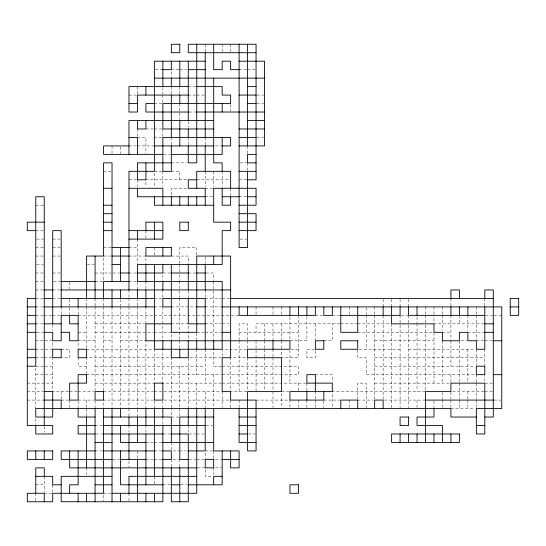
<?xml version="1.0" encoding="UTF-8"?>
<svg xmlns="http://www.w3.org/2000/svg" width="546" height="546" viewBox="0 0 546 546"><rect width="100%" height="100%" fill="white"/><g stroke="black" fill="none" stroke-linecap="round" stroke-linejoin="round"><path stroke-width="0.41" stroke-dasharray="2.73 2.05" d="M155.235 69.663L162.012 69.663M178.958 69.663L171.328 69.663L171.328 77.286M179.805 69.663L186.582 69.663M239.107 69.663L246.737 69.663M247.584 69.663L255.207 69.663M188.274 86.609L195.898 86.609M128.972 95.079L136.596 95.079M188.274 95.079L195.898 95.079M196.751 95.079L205.221 95.079M256.9 95.079L263.677 95.079M154.388 103.549L162.012 103.549M256.9 103.549L263.677 103.549M189.121 112.026L195.898 112.026M145.912 128.972L153.542 128.972M154.388 128.972L162.012 128.972M137.442 137.442L145.912 137.442L145.912 153.542M154.388 137.442L162.012 137.442M256.9 137.442L263.677 137.442M128.972 145.912L136.596 145.912M137.442 145.912L153.542 145.912M215.39 145.912L221.321 145.912M163.704 154.388L170.482 154.388M171.328 162.858L186.582 162.858M239.96 162.858L246.737 162.858M103.549 171.328L111.179 171.328M162.012 171.328L154.388 171.328L154.388 186.582M171.328 171.328L179.805 171.328L179.805 179.805M128.972 179.805L136.596 179.805M186.582 179.805L145.912 179.805L145.912 186.582M196.751 179.805L228.945 179.805M239.107 179.805L246.737 179.805M186.582 188.274L171.328 188.274L171.328 195.898M205.221 188.274L212.844 188.274M205.221 196.751L212.844 196.751M239.107 196.751L246.737 196.751M35.77 205.221L43.4 205.221M35.77 230.637L43.4 230.637M36.623 239.107L43.4 239.107M52.716 239.107L60.34 239.107M239.96 239.107L246.737 239.107M35.77 247.584L43.4 247.584M52.716 247.584L60.34 247.584M103.549 247.584L111.179 247.584M128.972 247.584L137.442 247.584M35.77 256.054L43.4 256.054M52.716 256.054L60.34 256.054M111.179 256.054L103.549 256.054L103.549 280.624M128.972 256.054L145.912 256.054L145.912 263.677M171.328 256.054L188.274 256.054L188.274 263.677M36.623 264.53L43.4 264.53M87.456 264.53L94.233 264.53M35.77 273L43.4 273M52.716 273L60.34 273M95.079 273L111.179 273M112.872 273L119.649 273M128.972 273L136.596 273M170.482 273L162.858 273L162.858 280.624M188.274 273L195.898 273M206.067 273L213.691 273L213.691 280.624M35.77 281.47L43.4 281.47M53.563 281.47L60.34 281.47M95.079 281.47L102.703 281.47M128.972 281.47L136.596 281.47M35.77 289.946L43.4 289.946M52.716 289.946L60.34 289.946M35.77 298.416L43.4 298.416M52.716 298.416L60.34 298.416M154.388 298.416L162.012 298.416M205.221 298.416L221.321 298.416M222.167 298.416L230.637 298.416M35.77 306.893L43.4 306.893M154.388 306.893L162.012 306.893M171.328 306.893L196.751 306.893M205.221 306.893L222.167 306.893M35.77 315.363L43.4 315.363M44.246 315.363L51.87 315.363M52.716 315.363L60.34 315.363M78.133 315.363L153.542 315.363M154.388 315.363L228.945 315.363M231.484 315.363L239.107 315.363M315.363 315.363L322.986 315.363M332.309 315.363L339.933 315.363M400.935 315.363L407.712 315.363M485.66 315.363L492.437 315.363M494.13 315.363L501.754 315.363M35.77 323.833L43.4 323.833M95.079 323.833L145.912 323.833M171.328 323.833L188.274 323.833L188.274 339.933M205.221 323.833L221.321 323.833M222.167 323.833L228.945 323.833M339.933 323.833L256.054 323.833L256.054 332.309M340.779 323.833L356.879 323.833M357.726 323.833L390.765 323.833M483.961 323.833L433.974 323.833L433.974 315.363M36.623 332.309L43.4 332.309M78.133 332.309L86.609 332.309M95.079 332.309L153.542 332.309M154.388 332.309L171.328 332.309L171.328 340.779M196.751 332.309L204.375 332.309M205.221 332.309L222.167 332.309M239.107 332.309L298.416 332.309M357.726 332.309L433.974 332.309L433.974 383.142M442.451 332.309L450.921 332.309M467.867 332.309L483.961 332.309M35.77 340.779L43.4 340.779M45.093 340.779L52.716 340.779L52.716 348.403M95.079 340.779L78.133 340.779L78.133 348.403M103.549 340.779L112.026 340.779M120.495 340.779L145.912 340.779L145.912 408.558M289.946 340.779L306.893 340.779L306.893 315.363M323.833 340.779L332.309 340.779L332.309 323.833M374.672 340.779L433.974 340.779M461.09 340.779L467.021 340.779M476.337 340.779L483.961 340.779M484.807 340.779L492.437 340.779M35.77 349.249L51.87 349.249M61.193 349.249L69.663 349.249L69.663 357.726L61.193 357.726M86.609 349.249L153.542 349.249M246.737 349.249L222.167 349.249L222.167 356.879M298.416 349.249L289.946 349.249L289.946 383.142M314.516 349.249L306.893 349.249L306.893 357.726L315.363 357.726L315.363 349.249M400.088 349.249L357.726 349.249L357.726 357.726L366.195 357.726L366.195 374.672L474.645 374.672M408.558 349.249L474.645 349.249M35.77 357.726L43.4 357.726M44.246 357.726L51.87 357.726M221.321 357.726L188.274 357.726L188.274 407.712M374.672 357.726L484.807 357.726M43.4 366.195L35.77 366.195L35.77 408.558M45.093 366.195L52.716 366.195M86.609 366.195L78.133 366.195L78.133 357.726M95.079 366.195L205.221 366.195M221.321 366.195L213.691 366.195L213.691 349.249M222.167 366.195L298.416 366.195L298.416 374.672L281.47 374.672M374.672 366.195L474.645 366.195M35.77 374.672L52.716 374.672M86.609 374.672L221.321 374.672M222.167 374.672L280.624 374.672M315.363 374.672L332.309 374.672L332.309 382.296M27.3 383.142L52.716 383.142M95.079 383.142L154.388 383.142L154.388 349.249M221.321 383.142L162.858 383.142L162.858 349.249M222.167 383.142L306.04 383.142M374.672 383.142L450.075 383.142M492.437 383.142L484.807 383.142L484.807 375.518M27.3 391.612L43.4 391.612M68.816 391.612L52.716 391.612L52.716 358.572M69.663 391.612L77.286 391.612M78.133 391.612L94.233 391.612M103.549 391.612L153.542 391.612M154.388 391.612L221.321 391.612M246.737 391.612L230.637 391.612L230.637 357.726L247.584 357.726L247.584 391.612M289.1 391.612L281.47 391.612L281.47 407.712M483.961 391.612L450.921 391.612L450.921 399.242M484.807 391.612L492.437 391.612M27.3 400.088L44.246 400.088M61.193 400.088L68.816 400.088M78.133 400.088L94.233 400.088M153.542 400.088L103.549 400.088L103.549 408.558M228.945 400.088L162.858 400.088L162.858 407.712M256.054 400.088L289.946 400.088L289.946 407.712M323.833 400.088L339.933 400.088M357.726 400.088L372.973 400.088M425.505 400.088L383.142 400.088L383.142 315.363M494.13 400.088L500.907 400.088M450.921 408.558L474.645 408.558M178.958 417.028L171.328 417.028L171.328 408.558M95.079 425.505L102.703 425.505M206.067 425.505L212.844 425.505M95.925 433.974L102.703 433.974M162.858 433.974L170.482 433.974M189.121 433.974L195.898 433.974M196.751 433.974L204.375 433.974M248.43 433.974L255.207 433.974M145.912 442.451L153.542 442.451M154.388 442.451L162.858 442.451M95.079 450.921L102.703 450.921M154.388 450.921L162.012 450.921M173.027 450.921L178.958 450.921M179.805 450.921L186.582 450.921M212.844 450.921L205.221 450.921L205.221 458.544M112.872 459.391L119.649 459.391M145.912 459.391L153.542 459.391M154.388 459.391L162.012 459.391M173.027 459.391L178.958 459.391M189.121 459.391L195.898 459.391M196.751 459.391L204.375 459.391M215.39 459.391L221.321 459.391M197.597 467.867L205.221 467.867L205.221 476.337L212.844 476.337M215.39 467.867L221.321 467.867M35.77 484.807L44.246 484.807M162.858 484.807L170.482 484.807M180.651 484.807L186.582 484.807M44.246 493.284L51.87 493.284M111.179 493.284L103.549 493.284L103.549 500.907M484.807 298.416L484.807 306.04M484.807 349.249L484.807 365.349M476.337 306.893L476.337 314.516M476.337 315.363L476.337 339.933M476.337 349.249L476.337 365.349M476.337 374.672L476.337 382.296M476.337 383.142L476.337 399.242M476.337 400.088L476.337 407.712M467.867 315.363L467.867 330.61M467.867 349.249L467.867 382.296M467.867 391.612L467.867 399.242M467.867 400.088L467.867 408.558M459.391 315.363L459.391 323.833M459.391 340.779L459.391 382.296M459.391 383.142L459.391 399.242M459.391 400.088L459.391 408.558M450.921 298.416L450.921 306.04M450.921 315.363L450.921 339.933M450.921 340.779L450.921 366.195M450.921 374.672L450.921 382.296M450.921 400.088L450.921 407.712M442.451 306.893L442.451 314.516M442.451 315.363L442.451 330.61M442.451 340.779L442.451 383.142M442.451 392.458L442.451 399.242M442.451 400.088L442.451 407.712M433.974 306.893L433.974 314.516M433.974 400.935L433.974 407.712M425.505 306.893L425.505 314.516M425.505 315.363L425.505 391.612L332.309 391.612L332.309 407.712M417.028 317.055L417.028 322.986M417.028 323.833L417.028 391.612M417.028 400.088L417.028 407.712M408.558 299.263L408.558 306.04M408.558 315.363L408.558 407.712M400.088 299.263L400.088 306.04M400.088 315.363L400.088 407.712M391.612 299.263L391.612 306.04M391.612 323.833L391.612 407.712M383.142 299.263L383.142 306.04M374.672 306.893L374.672 314.516M374.672 315.363L374.672 399.242M366.195 307.739L366.195 314.516M366.195 315.363L366.195 349.249M366.195 408.558L366.195 383.142L357.726 383.142L357.726 399.242M349.249 306.893L349.249 314.516M349.249 400.088L349.249 407.712M323.833 400.935L323.833 407.712M315.363 323.833L315.363 339.933M315.363 391.612L315.363 399.242M315.363 400.088L315.363 407.712M306.893 383.142L306.893 390.765M306.893 400.088L306.893 407.712M298.416 315.363L298.416 357.726L281.47 357.726L281.47 349.249M298.416 383.142L298.416 390.765M298.416 400.088L298.416 407.712M289.946 317.055L289.946 339.933M281.47 306.893L281.47 314.516M281.47 323.833L281.47 339.933M281.47 340.779L281.47 348.403M273 306.893L273 314.516M273 323.833L273 339.933M273 349.249L273 356.879M273 357.726L273 390.765M273 391.612L273 407.712M264.53 323.833L264.53 339.933M264.53 340.779L264.53 348.403M264.53 349.249L264.53 356.879M264.53 357.726L264.53 390.765M256.054 306.893L256.054 314.516M256.054 340.779L256.054 390.765M247.584 145.912L247.584 153.542M247.584 162.858L247.584 170.482M247.584 339.933L247.584 323.833L239.107 323.833L239.107 339.933M247.584 340.779L247.584 348.403M239.107 340.779L239.107 391.612M239.107 400.088L239.107 408.558M230.637 44.246L230.637 51.87M230.637 104.402L230.637 111.179M230.637 188.274L230.637 195.898M230.637 400.088L230.637 407.712M222.167 44.246L222.167 51.87M222.167 171.328L222.167 186.582M222.167 391.612L222.167 407.712M213.691 171.328L213.691 186.582M213.691 281.47L213.691 289.1M213.691 290.793L213.691 340.779M213.691 374.672L213.691 407.712M213.691 450.921L213.691 458.544M213.691 467.867L213.691 474.645M205.221 44.246L205.221 51.87M205.221 137.442L205.221 145.065M205.221 171.328L205.221 186.582M205.221 256.9L205.221 263.677M205.221 289.946L205.221 297.57M205.221 349.249L205.221 383.142M205.221 391.612L205.221 407.712M196.751 255.207L196.751 247.584L179.805 247.584L179.805 263.677M196.751 333.156L196.751 339.933M196.751 349.249L196.751 374.672M196.751 383.142L196.751 408.558M188.274 121.342L188.274 127.273M188.274 137.442L188.274 145.065M188.274 290.793L188.274 298.416M188.274 425.505L188.274 432.282M179.805 86.609L179.805 94.233M179.805 103.549L179.805 111.179M179.805 112.872L179.805 119.649M179.805 264.53L179.805 272.154M179.805 274.693L179.805 280.624M179.805 281.47L179.805 289.1M179.805 290.793L179.805 297.57M179.805 298.416L179.805 330.61M179.805 332.309L179.805 339.933M179.805 340.779L179.805 349.249M179.805 366.195L179.805 407.712M179.805 408.558L179.805 416.182M179.805 459.391L179.805 467.867M171.328 86.609L171.328 94.233M171.328 137.442L171.328 145.065M171.328 407.712L171.328 357.726L86.609 357.726L86.609 372.973M171.328 442.451L171.328 450.075M171.328 459.391L171.328 467.021M162.858 87.456L162.858 94.233M162.858 95.079L162.858 102.703M162.858 128.972L162.858 136.596M162.858 171.328L162.858 186.582M162.858 289.946L162.858 298.416M162.858 306.893L162.858 340.779M162.858 417.028L162.858 424.658M154.388 247.584L154.388 255.207M154.388 400.935L154.388 408.558M154.388 476.337L154.388 483.961M145.912 230.637L145.912 238.261M145.912 281.47L145.912 289.1M145.912 306.893L145.912 322.986M145.912 425.505L145.912 432.282M137.442 86.609L137.442 94.233M137.442 128.972L137.442 136.596M137.442 179.805L137.442 186.582M137.442 239.107L137.442 263.677M137.442 282.323L137.442 289.946M137.442 298.416L137.442 306.04M137.442 306.893L137.442 408.558M137.442 409.404L137.442 416.182M137.442 450.921L137.442 458.544M128.972 289.946L128.972 297.57M128.972 298.416L128.972 306.04M128.972 306.893L128.972 407.712M128.972 408.558L128.972 416.182M128.972 425.505L128.972 432.282M128.972 461.09L128.972 467.021M128.972 493.284L128.972 500.907M120.495 146.758L120.495 153.542M120.495 299.263L120.495 306.04M120.495 306.893L120.495 407.712M112.026 145.912L112.026 153.542M112.026 306.893L112.026 408.558M103.549 298.416L103.549 306.04M103.549 306.893L103.549 390.765M95.079 298.416L95.079 306.04M95.079 306.893L95.079 390.765M95.079 400.935L95.079 407.712M86.609 298.416L86.609 306.04M86.609 306.893L86.609 348.403M86.609 400.088L86.609 407.712M86.609 408.558L86.609 416.182M86.609 467.867L86.609 474.645M78.133 306.893L78.133 314.516M78.133 400.935L78.133 407.712M69.663 282.323L69.663 289.1M69.663 299.263L69.663 306.04M69.663 307.739L69.663 314.516M69.663 400.088L69.663 407.712M61.193 306.893L61.193 314.516M61.193 391.612L61.193 399.242M52.716 324.679L52.716 330.61M52.716 484.807L52.716 492.437M44.246 426.351L44.246 432.282M44.246 476.337L44.246 492.437M35.77 418.727L35.77 424.658M35.77 493.284L35.77 500.907"/><path stroke-width="0.82" d="M256.054 52.716L188.274 52.716L188.274 44.246L256.054 44.246L256.054 179.805L247.584 179.805M205.221 61.193L154.388 61.193L154.388 171.328L128.972 171.328L128.972 289.946M239.107 61.193L264.53 61.193L264.53 145.912L239.107 145.912M162.858 69.663L171.328 69.663L171.328 61.193M188.274 69.663L205.221 69.663M239.107 69.663L230.637 69.663L230.637 61.193L222.167 61.193L222.167 69.663L213.691 69.663L213.691 44.246M154.388 78.133L264.53 78.133M188.274 86.609L128.972 86.609L128.972 112.026L137.442 112.026L137.442 95.079L188.274 95.079M196.751 86.609L222.167 86.609L222.167 95.079L230.637 95.079L230.637 103.549L162.858 103.549L162.858 128.972L213.691 128.972M247.584 86.609L256.054 86.609M239.107 95.079L256.054 95.079M128.972 103.549L137.442 103.549M154.388 103.549L145.912 103.549L145.912 112.026L188.274 112.026M247.584 103.549L256.054 103.549M196.751 112.026L264.53 112.026M213.691 120.495L128.972 120.495L128.972 154.388M247.584 120.495L264.53 120.495M239.107 128.972L264.53 128.972M128.972 137.442L137.442 137.442L137.442 154.388M239.107 137.442L256.054 137.442M128.972 145.912L103.549 145.912L103.549 154.388L162.858 154.388M154.388 145.912L213.691 145.912M222.167 145.912L230.637 145.912L230.637 137.442L162.858 137.442L162.858 171.328L171.328 171.328L171.328 145.912M171.328 154.388L222.167 154.388L222.167 137.442M256.054 154.388L247.584 154.388L247.584 162.858L256.054 162.858M171.328 162.858L137.442 162.858L137.442 179.805L145.912 179.805L145.912 162.858M239.107 171.328L256.054 171.328M196.751 179.805L188.274 179.805L188.274 188.274L205.221 188.274L205.221 205.221M103.549 188.274L112.026 188.274M128.972 188.274L162.858 188.274L162.858 205.221M205.221 196.751L137.442 196.751L137.442 188.274M222.167 196.751L239.107 196.751M247.584 196.751L256.054 196.751M103.549 205.221L112.026 205.221M213.691 205.221L154.388 205.221L154.388 196.751M239.107 205.221L256.054 205.221L256.054 188.274L213.691 188.274L213.691 222.167L230.637 222.167L230.637 230.637L222.167 230.637L222.167 264.53L137.442 264.53L137.442 281.47L222.167 281.47L222.167 349.249L154.388 349.249L154.388 264.53M103.549 213.691L112.026 213.691M239.107 213.691L256.054 213.691L256.054 230.637L239.107 230.637M44.246 222.167L27.3 222.167L27.3 230.637L35.77 230.637M103.549 222.167L112.026 222.167M239.107 222.167L256.054 222.167M103.549 230.637L112.026 230.637M128.972 230.637L162.858 230.637M128.972 239.107L162.858 239.107L162.858 222.167L145.912 222.167L145.912 230.637M112.026 247.584L128.972 247.584M112.026 256.054L128.972 256.054M112.026 264.53L120.495 264.53M120.495 273L128.972 273M137.442 273L162.858 273L162.858 264.53M171.328 273L188.274 273M196.751 273L205.221 273M61.193 281.47L95.079 281.47M128.972 281.47L103.549 281.47L103.549 298.416M44.246 289.946L52.716 289.946M61.193 289.946L230.637 289.946M35.77 298.416L27.3 298.416L27.3 425.505L52.716 425.505L52.716 433.974L35.77 433.974L35.77 425.505M44.246 298.416L52.716 298.416M61.193 298.416L154.388 298.416M230.637 298.416L493.284 298.416M27.3 306.893L35.77 306.893M44.246 306.893L154.388 306.893M171.328 306.893L162.858 306.893L162.858 298.416L205.221 298.416L205.221 349.249M196.751 306.893L205.221 306.893M222.167 306.893L501.754 306.893L501.754 408.558L476.337 408.558L476.337 433.974L484.807 433.974L484.807 383.142L450.921 383.142L450.921 391.612L425.505 391.612L425.505 442.451M510.23 306.893L518.7 306.893M27.3 315.363L35.77 315.363M340.779 315.363L400.088 315.363L400.088 306.893M484.807 315.363L408.558 315.363L408.558 306.893M27.3 323.833L35.77 323.833M44.246 323.833L61.193 323.833M78.133 323.833L69.663 323.833L69.663 315.363M171.328 323.833L145.912 323.833L145.912 340.779L289.946 340.779L289.946 349.249L247.584 349.249L247.584 357.726L281.47 357.726L281.47 391.612L247.584 391.612L247.584 450.921L256.054 450.921L256.054 400.088L230.637 400.088L230.637 391.612L222.167 391.612L222.167 357.726L230.637 357.726L230.637 256.054L196.751 256.054L196.751 332.309L171.328 332.309L171.328 264.53M205.221 323.833L188.274 323.833L188.274 298.416M484.807 323.833L493.284 323.833M27.3 332.309L35.77 332.309M44.246 332.309L52.716 332.309L52.716 340.779L61.193 340.779L61.193 315.363L78.133 315.363L78.133 340.779L69.663 340.779L69.663 332.309L61.193 332.309M222.167 332.309L230.637 332.309M484.807 332.309L493.284 332.309M493.284 340.779L501.754 340.779M27.3 349.249L35.77 349.249M27.3 357.726L35.77 357.726M27.3 366.195L35.77 366.195L35.77 196.751L44.246 196.751L44.246 425.505M493.284 374.672L501.754 374.672M44.246 391.612L52.716 391.612L52.716 417.028L35.77 417.028L35.77 408.558L450.921 408.558L450.921 417.028L476.337 417.028M44.246 400.088L61.193 400.088L61.193 408.558M425.505 400.088L493.284 400.088M95.079 417.028L78.133 417.028L78.133 408.558M103.549 417.028L171.328 417.028L171.328 442.451M213.691 417.028L179.805 417.028L179.805 459.391L188.274 459.391M239.107 417.028L256.054 417.028M484.807 417.028L493.284 417.028L493.284 289.946L484.807 289.946L484.807 298.416M95.079 425.505L78.133 425.505L78.133 433.974L95.079 433.974M103.549 425.505L205.221 425.505M239.107 425.505L256.054 425.505M476.337 425.505L484.807 425.505M103.549 433.974L162.858 433.974M171.328 433.974L188.274 433.974L188.274 501.754L171.328 501.754L171.328 467.867M239.107 433.974L247.584 433.974M95.079 442.451L112.026 442.451M145.912 442.451L120.495 442.451L120.495 425.505M162.858 442.451L213.691 442.451M256.054 442.451L239.107 442.451L239.107 408.558M95.079 450.921L61.193 450.921L61.193 459.391L112.026 459.391M103.549 450.921L154.388 450.921M162.858 450.921L171.328 450.921L171.328 459.391L162.858 459.391M188.274 450.921L205.221 450.921L205.221 408.558M120.495 459.391L145.912 459.391M222.167 459.391L239.107 459.391M196.751 467.867L69.663 467.867L69.663 450.921M35.77 476.337L52.716 476.337L52.716 484.807L61.193 484.807M112.026 476.337L61.193 476.337L61.193 501.754L162.858 501.754L162.858 425.505M196.751 476.337L128.972 476.337L128.972 493.284M222.167 476.337L213.691 476.337L213.691 484.807M95.079 484.807L112.026 484.807M162.858 484.807L120.495 484.807L120.495 450.921M171.328 484.807L179.805 484.807M188.274 484.807L222.167 484.807L222.167 450.921M112.026 493.284L196.751 493.284L196.751 408.558M484.807 306.893L484.807 349.249L476.337 349.249L476.337 340.779L467.867 340.779L467.867 332.309L459.391 332.309L459.391 340.779L442.451 340.779L442.451 332.309L433.974 332.309L433.974 323.833L391.612 323.833L391.612 306.893M467.867 306.893L467.867 315.363M459.391 298.416L459.391 289.946L450.921 289.946L450.921 298.416M459.391 306.893L459.391 315.363M450.921 306.893L450.921 315.363M450.921 433.974L450.921 442.451M442.451 442.451L442.451 425.505L417.028 425.505L417.028 417.028L433.974 417.028L433.974 408.558M433.974 433.974L433.974 442.451M417.028 306.893L417.028 315.363M417.028 433.974L417.028 442.451M408.558 433.974L408.558 442.451M400.088 433.974L400.088 442.451M383.142 306.893L383.142 315.363M383.142 408.558L383.142 400.088L374.672 400.088L374.672 408.558M357.726 306.893L357.726 332.309L340.779 332.309L340.779 306.893M357.726 408.558L357.726 400.088L340.779 400.088L340.779 408.558M332.309 306.893L332.309 315.363L323.833 315.363L323.833 306.893M323.833 391.612L323.833 400.088L289.946 400.088L289.946 391.612L332.309 391.612L332.309 383.142L306.893 383.142L306.893 374.672L315.363 374.672L315.363 391.612M315.363 306.893L315.363 315.363L239.107 315.363L239.107 306.893M306.893 306.893L306.893 315.363M306.893 391.612L306.893 400.088M298.416 306.893L298.416 315.363M289.946 306.893L289.946 315.363M273 340.779L273 349.249M247.584 44.246L247.584 145.912M247.584 171.328L247.584 247.584L239.107 247.584L239.107 44.246M247.584 306.893L247.584 315.363M230.637 188.274L230.637 171.328L196.751 171.328L196.751 188.274M230.637 196.751L230.637 205.221L222.167 205.221L222.167 188.274M230.637 450.921L230.637 467.867L239.107 467.867L239.107 450.921L213.691 450.921L213.691 408.558M222.167 103.549L222.167 112.026M222.167 171.328L222.167 162.858L213.691 162.858L213.691 78.133M213.691 256.054L213.691 264.53M213.691 340.779L213.691 349.249M205.221 52.716L205.221 137.442M205.221 145.912L205.221 171.328M205.221 264.53L205.221 289.946M196.751 44.246L196.751 162.858L188.274 162.858L188.274 145.912M196.751 196.751L196.751 205.221M196.751 340.779L196.751 349.249M188.274 61.193L188.274 120.495M188.274 128.972L188.274 137.442M188.274 196.751L188.274 205.221M188.274 264.53L188.274 289.946M188.274 340.779L188.274 357.726L171.328 357.726L171.328 340.779M188.274 408.558L188.274 425.505M179.805 61.193L179.805 86.609M179.805 95.079L179.805 103.549M179.805 120.495L179.805 145.912M179.805 196.751L179.805 205.221M179.805 349.249L179.805 357.726M179.805 467.867L179.805 501.754M171.328 78.133L171.328 86.609M171.328 95.079L171.328 137.442M171.328 196.751L171.328 205.221M162.858 61.193L162.858 86.609M162.858 247.584L162.858 256.054M162.858 281.47L162.858 289.946M162.858 340.779L162.858 349.249M162.858 408.558L162.858 417.028M154.388 222.167L154.388 239.107M154.388 408.558L154.388 476.337M154.388 493.284L154.388 501.754M145.912 86.609L145.912 95.079M145.912 120.495L145.912 128.972L137.442 128.972L137.442 120.495M145.912 264.53L145.912 281.47M145.912 289.946L145.912 306.893M145.912 408.558L145.912 425.505M145.912 433.974L145.912 484.807M145.912 493.284L145.912 501.754M137.442 230.637L137.442 239.107M137.442 289.946L137.442 298.416M137.442 417.028L137.442 442.451M137.442 459.391L137.442 501.754M128.972 417.028L128.972 425.505M128.972 433.974L128.972 459.391M120.495 247.584L120.495 281.47M120.495 289.946L120.495 298.416M120.495 408.558L120.495 417.028M120.495 493.284L120.495 501.754M112.026 281.47L112.026 162.858L103.549 162.858L103.549 256.054L86.609 256.054L86.609 298.416M112.026 289.946L112.026 306.893M112.026 408.558L112.026 501.754M103.549 408.558L103.549 493.284L52.716 493.284L52.716 501.754L27.3 501.754L27.3 493.284L44.246 493.284L44.246 501.754M95.079 256.054L95.079 298.416M95.079 408.558L95.079 501.754M86.609 417.028L86.609 467.867M86.609 493.284L86.609 501.754M78.133 298.416L78.133 306.893M78.133 450.921L78.133 484.807L69.663 484.807L69.663 493.284M78.133 493.284L78.133 501.754M61.193 306.893L61.193 230.637L52.716 230.637L52.716 323.833M44.246 450.921L44.246 459.391M44.246 476.337L44.246 467.867L35.77 467.867L35.77 493.284M35.77 450.921L35.77 459.391M179.805 44.246L171.328 44.246L171.328 52.716L179.805 52.716L179.805 44.246M188.274 222.167L179.805 222.167L179.805 230.637L188.274 230.637L188.274 222.167M171.328 247.584L145.912 247.584L145.912 256.054L171.328 256.054L171.328 247.584M518.7 298.416L510.23 298.416L510.23 315.363L518.7 315.363L518.7 298.416M323.833 340.779L315.363 340.779L315.363 349.249L323.833 349.249L323.833 340.779M357.726 340.779L340.779 340.779L340.779 349.249L357.726 349.249L357.726 340.779M61.193 349.249L52.716 349.249L52.716 357.726L61.193 357.726L61.193 349.249M86.609 349.249L78.133 349.249L78.133 357.726L86.609 357.726L86.609 349.249M484.807 366.195L476.337 366.195L476.337 374.672L484.807 374.672L484.807 366.195M86.609 374.672L78.133 374.672L78.133 400.088L69.663 400.088L69.663 383.142L86.609 383.142L86.609 374.672M162.858 383.142L154.388 383.142L154.388 400.088L162.858 400.088L162.858 383.142M103.549 391.612L95.079 391.612L95.079 400.088L103.549 400.088L103.549 391.612M408.558 417.028L400.088 417.028L400.088 425.505L408.558 425.505L408.558 417.028M459.391 433.974L391.612 433.974L391.612 442.451L459.391 442.451L459.391 433.974M52.716 450.921L27.3 450.921L27.3 459.391L52.716 459.391L52.716 450.921M213.691 459.391L205.221 459.391L205.221 467.867L213.691 467.867L213.691 459.391M298.416 484.807L289.946 484.807L289.946 493.284L298.416 493.284L298.416 484.807"/></g></svg>
